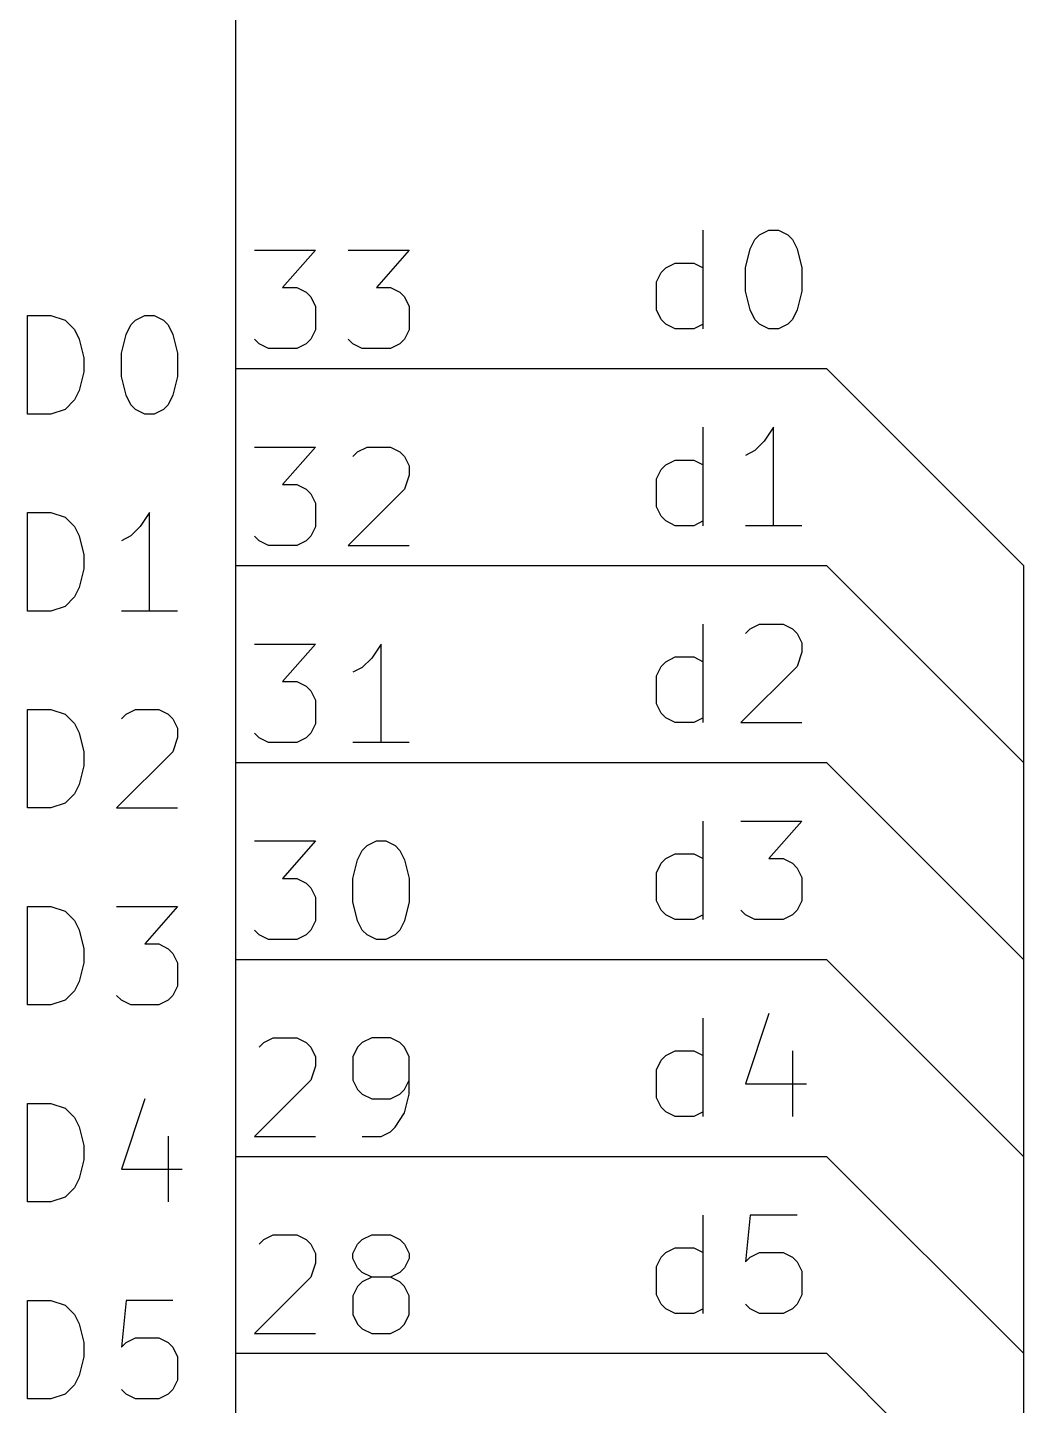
# Model space of a CAD drawing. Header units: millimetres. Extents: x 10 to 287, y -200 to -10.
# Drawn here: x 37.95 to 50.8, y -179.74 to -161.97 of the extents above; entities that cross this region are included whole.
import ezdxf

# ---------------------------------------------------------------- set-up
doc = ezdxf.new("R2010")
doc.units = ezdxf.units.MM
for name, color, linetype in [('BLUE', 174, 'CONTINUOUS'), ('GREENSIXTYFIVE', 129, 'CONTINUOUS'), ('LIGHTGREEN', 92, 'CONTINUOUS'), ('LIGHTRED', 12, 'CONTINUOUS'), ('RED', 14, 'CONTINUOUS'), ('REDSIX', 19, 'CONTINUOUS'), ('WHITE', 250, 'CONTINUOUS')]:
    doc.layers.add(name, color=color, linetype=linetype)

msp = doc.modelspace()

# ---------------------------------------------------------------- linework, layer by layer
at = {"layer": 'BLUE', "linetype": 'CONTINUOUS'}
msp.add_line((50.8, -168.91), (50.8, -189.23), dxfattribs=at)
at = {"layer": 'GREENSIXTYFIVE', "linetype": 'CONTINUOUS'}
for p, q in [((37.9548, -166.9575), (37.9548, -165.6875)), ((37.9548, -165.6875), (38.2572, -165.6875)), ((37.9548, -166.9575), (37.9548, -165.6875)), ((37.9548, -165.6875), (38.2572, -165.6875)), ((38.2572, -165.6875), (38.4386, -165.748)), ((38.2572, -165.6875), (38.4386, -165.748)), ((38.4386, -165.748), (38.5596, -165.869)), ((38.4386, -165.748), (38.5596, -165.869)), ((39.2853, -165.8085), (39.3458, -165.748)), ((39.2853, -165.8085), (39.3458, -165.748)), ((39.3458, -165.748), (39.4667, -165.6875)), ((39.3458, -165.748), (39.4667, -165.6875)), ((39.4667, -165.6875), (39.5877, -165.6875)), ((39.4667, -165.6875), (39.5877, -165.6875)), ((39.5877, -165.6875), (39.7086, -165.748)), ((39.5877, -165.6875), (39.7086, -165.748)), ((39.7086, -165.748), (39.7691, -165.8085)), ((39.7086, -165.748), (39.7691, -165.8085)), ((38.5596, -165.869), (38.6201, -165.9899)), ((38.5596, -165.869), (38.6201, -165.9899)), ((39.1644, -166.1713), (39.2248, -165.9294)), ((39.1644, -166.1713), (39.2248, -165.9294)), ((39.2248, -165.9294), (39.2853, -165.8085)), ((39.2248, -165.9294), (39.2853, -165.8085)), ((39.7691, -165.8085), (39.8296, -165.9294)), ((39.7691, -165.8085), (39.8296, -165.9294)), ((39.8296, -165.9294), (39.8901, -166.1713)), ((39.8296, -165.9294), (39.8901, -166.1713)), ((38.6201, -165.9899), (38.6805, -166.2318)), ((38.6201, -165.9899), (38.6805, -166.2318)), ((38.6805, -166.2318), (38.6805, -166.4132)), ((38.6805, -166.2318), (38.6805, -166.4132)), ((39.1644, -166.4737), (39.1644, -166.1713)), ((39.1644, -166.4737), (39.1644, -166.1713)), ((39.8901, -166.1713), (39.8901, -166.4737)), ((39.8901, -166.1713), (39.8901, -166.4737)), ((38.6805, -166.4132), (38.6201, -166.6551)), ((38.6805, -166.4132), (38.6201, -166.6551)), ((39.2248, -166.7156), (39.1644, -166.4737)), ((39.2248, -166.7156), (39.1644, -166.4737)), ((39.8901, -166.4737), (39.8296, -166.7156)), ((39.8901, -166.4737), (39.8296, -166.7156)), ((38.6201, -166.6551), (38.5596, -166.7761)), ((38.6201, -166.6551), (38.5596, -166.7761)), ((38.5596, -166.7761), (38.4386, -166.8971)), ((38.5596, -166.7761), (38.4386, -166.8971)), ((39.2853, -166.8366), (39.2248, -166.7156)), ((39.2853, -166.8366), (39.2248, -166.7156)), ((39.3458, -166.8971), (39.2853, -166.8366)), ((39.3458, -166.8971), (39.2853, -166.8366)), ((39.7691, -166.8366), (39.7086, -166.8971)), ((39.7691, -166.8366), (39.7086, -166.8971)), ((39.8296, -166.7156), (39.7691, -166.8366)), ((39.8296, -166.7156), (39.7691, -166.8366)), ((38.2572, -166.9575), (37.9548, -166.9575)), ((38.2572, -166.9575), (37.9548, -166.9575)), ((38.4386, -166.8971), (38.2572, -166.9575)), ((38.4386, -166.8971), (38.2572, -166.9575)), ((39.4667, -166.9575), (39.3458, -166.8971)), ((39.4667, -166.9575), (39.3458, -166.8971)), ((39.5877, -166.9575), (39.4667, -166.9575)), ((39.5877, -166.9575), (39.4667, -166.9575)), ((39.7086, -166.8971), (39.5877, -166.9575)), ((39.7086, -166.8971), (39.5877, -166.9575)), ((37.9548, -169.4975), (37.9548, -168.2275)), ((37.9548, -168.2275), (38.2572, -168.2275)), ((37.9548, -169.4975), (37.9548, -168.2275)), ((37.9548, -168.2275), (38.2572, -168.2275)), ((38.2572, -168.2275), (38.4386, -168.288)), ((38.2572, -168.2275), (38.4386, -168.288)), ((39.5272, -168.2275), (39.4063, -168.409)), ((39.5272, -168.2275), (39.4063, -168.409)), ((39.5272, -169.4975), (39.5272, -168.2275)), ((39.5272, -169.4975), (39.5272, -168.2275)), ((38.4386, -168.288), (38.5596, -168.409)), ((38.4386, -168.288), (38.5596, -168.409)), ((38.5596, -168.409), (38.6201, -168.5299)), ((38.5596, -168.409), (38.6201, -168.5299)), ((39.4063, -168.409), (39.2853, -168.5299)), ((39.4063, -168.409), (39.2853, -168.5299)), ((38.6201, -168.5299), (38.6805, -168.7718)), ((38.6201, -168.5299), (38.6805, -168.7718)), ((39.2853, -168.5299), (39.1644, -168.5904)), ((39.2853, -168.5299), (39.1644, -168.5904)), ((38.6805, -168.7718), (38.6805, -168.9532)), ((38.6805, -168.7718), (38.6805, -168.9532)), ((38.6805, -168.9532), (38.6201, -169.1951)), ((38.6805, -168.9532), (38.6201, -169.1951)), ((38.5596, -169.3161), (38.4386, -169.4371)), ((38.5596, -169.3161), (38.4386, -169.4371)), ((38.6201, -169.1951), (38.5596, -169.3161)), ((38.6201, -169.1951), (38.5596, -169.3161)), ((38.2572, -169.4975), (37.9548, -169.4975)), ((38.2572, -169.4975), (37.9548, -169.4975)), ((38.4386, -169.4371), (38.2572, -169.4975)), ((38.4386, -169.4371), (38.2572, -169.4975)), ((39.8901, -169.4975), (39.1644, -169.4975)), ((39.8901, -169.4975), (39.1644, -169.4975)), ((37.9548, -172.0375), (37.9548, -170.7675)), ((37.9548, -170.7675), (38.2572, -170.7675)), ((37.9548, -172.0375), (37.9548, -170.7675)), ((37.9548, -170.7675), (38.2572, -170.7675)), ((38.2572, -170.7675), (38.4386, -170.828)), ((38.2572, -170.7675), (38.4386, -170.828)), ((38.4386, -170.828), (38.5596, -170.949)), ((38.4386, -170.828), (38.5596, -170.949)), ((39.1644, -170.8885), (39.2248, -170.828)), ((39.1644, -170.8885), (39.2248, -170.828)), ((39.2248, -170.828), (39.3458, -170.7675)), ((39.2248, -170.828), (39.3458, -170.7675)), ((39.3458, -170.7675), (39.6482, -170.7675)), ((39.3458, -170.7675), (39.6482, -170.7675)), ((39.6482, -170.7675), (39.7691, -170.828)), ((39.6482, -170.7675), (39.7691, -170.828)), ((39.7691, -170.828), (39.8296, -170.8885)), ((39.7691, -170.828), (39.8296, -170.8885)), ((39.8296, -170.8885), (39.8901, -171.0094)), ((39.8296, -170.8885), (39.8901, -171.0094)), ((38.5596, -170.949), (38.6201, -171.0699)), ((38.5596, -170.949), (38.6201, -171.0699)), ((38.6201, -171.0699), (38.6805, -171.3118)), ((38.6201, -171.0699), (38.6805, -171.3118)), ((39.8901, -171.0094), (39.8901, -171.1304)), ((39.8901, -171.0094), (39.8901, -171.1304)), ((39.8901, -171.1304), (39.8296, -171.3118)), ((39.8901, -171.1304), (39.8296, -171.3118)), ((38.6805, -171.3118), (38.6805, -171.4932)), ((38.6805, -171.3118), (38.6805, -171.4932)), ((39.8296, -171.3118), (39.1039, -172.0375)), ((39.8296, -171.3118), (39.1039, -172.0375)), ((38.6805, -171.4932), (38.6201, -171.7351)), ((38.6805, -171.4932), (38.6201, -171.7351)), ((38.6201, -171.7351), (38.5596, -171.8561)), ((38.6201, -171.7351), (38.5596, -171.8561)), ((38.4386, -171.9771), (38.2572, -172.0375)), ((38.4386, -171.9771), (38.2572, -172.0375)), ((38.5596, -171.8561), (38.4386, -171.9771)), ((38.5596, -171.8561), (38.4386, -171.9771)), ((38.2572, -172.0375), (37.9548, -172.0375)), ((38.2572, -172.0375), (37.9548, -172.0375)), ((39.1039, -172.0375), (39.8901, -172.0375)), ((39.1039, -172.0375), (39.8901, -172.0375)), ((37.9548, -174.5775), (37.9548, -173.3075)), ((37.9548, -173.3075), (38.2572, -173.3075)), ((37.9548, -174.5775), (37.9548, -173.3075)), ((37.9548, -173.3075), (38.2572, -173.3075)), ((38.2572, -173.3075), (38.4386, -173.368)), ((38.2572, -173.3075), (38.4386, -173.368)), ((38.4386, -173.368), (38.5596, -173.489)), ((38.4386, -173.368), (38.5596, -173.489)), ((39.1039, -173.3075), (39.8901, -173.3075)), ((39.1039, -173.3075), (39.8901, -173.3075)), ((39.8901, -173.3075), (39.4667, -173.7913)), ((39.8901, -173.3075), (39.4667, -173.7913)), ((38.5596, -173.489), (38.6201, -173.6099)), ((38.5596, -173.489), (38.6201, -173.6099)), ((38.6201, -173.6099), (38.6805, -173.8518)), ((38.6201, -173.6099), (38.6805, -173.8518)), ((38.6805, -173.8518), (38.6805, -174.0332)), ((38.6805, -173.8518), (38.6805, -174.0332)), ((39.4667, -173.7913), (39.6482, -173.7913)), ((39.4667, -173.7913), (39.6482, -173.7913)), ((39.6482, -173.7913), (39.7691, -173.8518)), ((39.6482, -173.7913), (39.7691, -173.8518)), ((39.7691, -173.8518), (39.8296, -173.9123)), ((39.7691, -173.8518), (39.8296, -173.9123)), ((39.8296, -173.9123), (39.8901, -174.0332)), ((39.8296, -173.9123), (39.8901, -174.0332)), ((38.6805, -174.0332), (38.6201, -174.2751)), ((38.6805, -174.0332), (38.6201, -174.2751)), ((39.8901, -174.0332), (39.8901, -174.3356)), ((39.8901, -174.0332), (39.8901, -174.3356)), ((38.6201, -174.2751), (38.5596, -174.3961)), ((38.6201, -174.2751), (38.5596, -174.3961)), ((38.5596, -174.3961), (38.4386, -174.5171)), ((38.5596, -174.3961), (38.4386, -174.5171)), ((39.1644, -174.5171), (39.1039, -174.4566)), ((39.1644, -174.5171), (39.1039, -174.4566)), ((39.8296, -174.4566), (39.7691, -174.5171)), ((39.8296, -174.4566), (39.7691, -174.5171)), ((39.8901, -174.3356), (39.8296, -174.4566)), ((39.8901, -174.3356), (39.8296, -174.4566)), ((38.2572, -174.5775), (37.9548, -174.5775)), ((38.2572, -174.5775), (37.9548, -174.5775)), ((38.4386, -174.5171), (38.2572, -174.5775)), ((38.4386, -174.5171), (38.2572, -174.5775)), ((39.2853, -174.5775), (39.1644, -174.5171)), ((39.2853, -174.5775), (39.1644, -174.5171)), ((39.6482, -174.5775), (39.2853, -174.5775)), ((39.6482, -174.5775), (39.2853, -174.5775)), ((39.7691, -174.5171), (39.6482, -174.5775)), ((39.7691, -174.5171), (39.6482, -174.5775)), ((37.9548, -177.1175), (37.9548, -175.8475)), ((37.9548, -175.8475), (38.2572, -175.8475)), ((37.9548, -177.1175), (37.9548, -175.8475)), ((37.9548, -175.8475), (38.2572, -175.8475)), ((38.2572, -175.8475), (38.4386, -175.908)), ((38.2572, -175.8475), (38.4386, -175.908)), ((38.4386, -175.908), (38.5596, -176.029)), ((38.4386, -175.908), (38.5596, -176.029)), ((39.4667, -175.7871), (39.1644, -176.6942)), ((39.4667, -175.7871), (39.1644, -176.6942)), ((38.5596, -176.029), (38.6201, -176.1499)), ((38.5596, -176.029), (38.6201, -176.1499)), ((38.6201, -176.1499), (38.6805, -176.3918)), ((38.6201, -176.1499), (38.6805, -176.3918)), ((38.6805, -176.3918), (38.6805, -176.5732)), ((38.6805, -176.3918), (38.6805, -176.5732)), ((39.7691, -176.2709), (39.7691, -177.1175)), ((39.7691, -176.2709), (39.7691, -177.1175)), ((38.6805, -176.5732), (38.6201, -176.8151)), ((38.6805, -176.5732), (38.6201, -176.8151)), ((39.1644, -176.6942), (39.9505, -176.6942)), ((39.1644, -176.6942), (39.9505, -176.6942)), ((38.5596, -176.9361), (38.4386, -177.0571)), ((38.5596, -176.9361), (38.4386, -177.0571)), ((38.6201, -176.8151), (38.5596, -176.9361)), ((38.6201, -176.8151), (38.5596, -176.9361)), ((38.2572, -177.1175), (37.9548, -177.1175)), ((38.2572, -177.1175), (37.9548, -177.1175)), ((38.4386, -177.0571), (38.2572, -177.1175)), ((38.4386, -177.0571), (38.2572, -177.1175)), ((37.9548, -179.6575), (37.9548, -178.3875)), ((37.9548, -178.3875), (38.2572, -178.3875)), ((37.9548, -179.6575), (37.9548, -178.3875)), ((37.9548, -178.3875), (38.2572, -178.3875)), ((38.2572, -178.3875), (38.4386, -178.448)), ((38.2572, -178.3875), (38.4386, -178.448)), ((39.2248, -178.3875), (39.1644, -178.9923)), ((39.2248, -178.3875), (39.1644, -178.9923)), ((39.8296, -178.3875), (39.2248, -178.3875)), ((39.8296, -178.3875), (39.2248, -178.3875)), ((38.4386, -178.448), (38.5596, -178.569)), ((38.4386, -178.448), (38.5596, -178.569)), ((38.5596, -178.569), (38.6201, -178.6899)), ((38.5596, -178.569), (38.6201, -178.6899)), ((38.6201, -178.6899), (38.6805, -178.9318)), ((38.6201, -178.6899), (38.6805, -178.9318)), ((38.6805, -178.9318), (38.6805, -179.1132)), ((38.6805, -178.9318), (38.6805, -179.1132)), ((39.1644, -178.9923), (39.2248, -178.9318)), ((39.1644, -178.9923), (39.2248, -178.9318)), ((39.2248, -178.9318), (39.3458, -178.8713)), ((39.2248, -178.9318), (39.3458, -178.8713)), ((39.3458, -178.8713), (39.6482, -178.8713)), ((39.3458, -178.8713), (39.6482, -178.8713)), ((39.6482, -178.8713), (39.7691, -178.9318)), ((39.6482, -178.8713), (39.7691, -178.9318)), ((39.7691, -178.9318), (39.8296, -178.9923)), ((39.7691, -178.9318), (39.8296, -178.9923)), ((39.8296, -178.9923), (39.8901, -179.1132)), ((39.8296, -178.9923), (39.8901, -179.1132)), ((38.6805, -179.1132), (38.6201, -179.3551)), ((38.6805, -179.1132), (38.6201, -179.3551)), ((39.8901, -179.1132), (39.8901, -179.4156)), ((39.8901, -179.1132), (39.8901, -179.4156)), ((38.6201, -179.3551), (38.5596, -179.4761)), ((38.6201, -179.3551), (38.5596, -179.4761)), ((39.8901, -179.4156), (39.8296, -179.5366)), ((39.8901, -179.4156), (39.8296, -179.5366)), ((38.4386, -179.5971), (38.2572, -179.6575)), ((38.4386, -179.5971), (38.2572, -179.6575)), ((38.5596, -179.4761), (38.4386, -179.5971)), ((38.5596, -179.4761), (38.4386, -179.5971)), ((39.2248, -179.5971), (39.1644, -179.5366)), ((39.2248, -179.5971), (39.1644, -179.5366)), ((39.3458, -179.6575), (39.2248, -179.5971)), ((39.3458, -179.6575), (39.2248, -179.5971)), ((39.7691, -179.5971), (39.6482, -179.6575)), ((39.7691, -179.5971), (39.6482, -179.6575)), ((39.8296, -179.5366), (39.7691, -179.5971)), ((39.8296, -179.5366), (39.7691, -179.5971)), ((38.2572, -179.6575), (37.9548, -179.6575)), ((38.2572, -179.6575), (37.9548, -179.6575)), ((39.6482, -179.6575), (39.3458, -179.6575)), ((39.6482, -179.6575), (39.3458, -179.6575))]:
    msp.add_line(p, q, dxfattribs=at)
at = {"layer": 'LIGHTGREEN', "linetype": 'CONTINUOUS'}
for p, q in [((43.18, -166.37), (48.26, -166.37)), ((48.26, -166.37), (50.8, -168.91)), ((43.18, -168.91), (48.26, -168.91)), ((48.26, -168.91), (50.8, -171.45)), ((43.18, -171.45), (48.26, -171.45)), ((48.26, -171.45), (50.8, -173.99)), ((43.18, -173.99), (48.26, -173.99)), ((48.26, -173.99), (50.8, -176.53)), ((43.18, -176.53), (48.26, -176.53)), ((48.26, -176.53), (50.8, -179.07)), ((43.18, -179.07), (48.26, -179.07)), ((48.26, -179.07), (50.8, -181.61))]:
    msp.add_line(p, q, dxfattribs=at)
at = {"layer": 'LIGHTRED', "linetype": 'CONTINUOUS'}
for p, q in [((40.8819, -164.8429), (41.6681, -164.8429)), ((40.8819, -164.8429), (41.6681, -164.8429)), ((41.6681, -164.8429), (41.2447, -165.3267)), ((41.6681, -164.8429), (41.2447, -165.3267)), ((42.0914, -164.8429), (42.8776, -164.8429)), ((42.0914, -164.8429), (42.8776, -164.8429)), ((42.8776, -164.8429), (42.4542, -165.3267)), ((42.8776, -164.8429), (42.4542, -165.3267)), ((41.2447, -165.3267), (41.4262, -165.3267)), ((41.2447, -165.3267), (41.4262, -165.3267)), ((41.4262, -165.3267), (41.5471, -165.3872)), ((41.4262, -165.3267), (41.5471, -165.3872)), ((41.5471, -165.3872), (41.6076, -165.4477)), ((41.5471, -165.3872), (41.6076, -165.4477)), ((42.4542, -165.3267), (42.6357, -165.3267)), ((42.4542, -165.3267), (42.6357, -165.3267)), ((42.6357, -165.3267), (42.7566, -165.3872)), ((42.6357, -165.3267), (42.7566, -165.3872)), ((42.7566, -165.3872), (42.8171, -165.4477)), ((42.7566, -165.3872), (42.8171, -165.4477)), ((41.6076, -165.4477), (41.6681, -165.5686)), ((41.6076, -165.4477), (41.6681, -165.5686)), ((41.6681, -165.5686), (41.6681, -165.871)), ((41.6681, -165.5686), (41.6681, -165.871)), ((42.8171, -165.4477), (42.8776, -165.5686)), ((42.8171, -165.4477), (42.8776, -165.5686)), ((42.8776, -165.5686), (42.8776, -165.871)), ((42.8776, -165.5686), (42.8776, -165.871)), ((41.6681, -165.871), (41.6076, -165.992)), ((41.6681, -165.871), (41.6076, -165.992)), ((42.8776, -165.871), (42.8171, -165.992)), ((42.8776, -165.871), (42.8171, -165.992)), ((40.9424, -166.0525), (40.8819, -165.992)), ((40.9424, -166.0525), (40.8819, -165.992)), ((41.0633, -166.1129), (40.9424, -166.0525)), ((41.0633, -166.1129), (40.9424, -166.0525)), ((41.4262, -166.1129), (41.0633, -166.1129)), ((41.4262, -166.1129), (41.0633, -166.1129)), ((41.5471, -166.0525), (41.4262, -166.1129)), ((41.5471, -166.0525), (41.4262, -166.1129)), ((41.6076, -165.992), (41.5471, -166.0525)), ((41.6076, -165.992), (41.5471, -166.0525)), ((42.1519, -166.0525), (42.0914, -165.992)), ((42.1519, -166.0525), (42.0914, -165.992)), ((42.2728, -166.1129), (42.1519, -166.0525)), ((42.2728, -166.1129), (42.1519, -166.0525)), ((42.6357, -166.1129), (42.2728, -166.1129)), ((42.6357, -166.1129), (42.2728, -166.1129)), ((42.7566, -166.0525), (42.6357, -166.1129)), ((42.7566, -166.0525), (42.6357, -166.1129)), ((42.8171, -165.992), (42.7566, -166.0525)), ((42.8171, -165.992), (42.7566, -166.0525)), ((40.8819, -167.3829), (41.6681, -167.3829)), ((40.8819, -167.3829), (41.6681, -167.3829)), ((41.6681, -167.3829), (41.2447, -167.8667)), ((41.6681, -167.3829), (41.2447, -167.8667)), ((42.2123, -167.4434), (42.3333, -167.3829)), ((42.2123, -167.4434), (42.3333, -167.3829)), ((42.3333, -167.3829), (42.6357, -167.3829)), ((42.3333, -167.3829), (42.6357, -167.3829)), ((42.6357, -167.3829), (42.7566, -167.4434)), ((42.6357, -167.3829), (42.7566, -167.4434)), ((42.1519, -167.5039), (42.2123, -167.4434)), ((42.1519, -167.5039), (42.2123, -167.4434)), ((42.7566, -167.4434), (42.8171, -167.5039)), ((42.7566, -167.4434), (42.8171, -167.5039)), ((42.8171, -167.5039), (42.8776, -167.6248)), ((42.8171, -167.5039), (42.8776, -167.6248)), ((42.8776, -167.6248), (42.8776, -167.7458)), ((42.8776, -167.6248), (42.8776, -167.7458)), ((41.2447, -167.8667), (41.4262, -167.8667)), ((41.2447, -167.8667), (41.4262, -167.8667)), ((41.4262, -167.8667), (41.5471, -167.9272)), ((41.4262, -167.8667), (41.5471, -167.9272)), ((42.8776, -167.7458), (42.8171, -167.9272)), ((42.8776, -167.7458), (42.8171, -167.9272)), ((41.5471, -167.9272), (41.6076, -167.9877)), ((41.5471, -167.9272), (41.6076, -167.9877)), ((41.6076, -167.9877), (41.6681, -168.1086)), ((41.6076, -167.9877), (41.6681, -168.1086)), ((42.8171, -167.9272), (42.0914, -168.6529)), ((42.8171, -167.9272), (42.0914, -168.6529)), ((41.6681, -168.1086), (41.6681, -168.411)), ((41.6681, -168.1086), (41.6681, -168.411)), ((41.6681, -168.411), (41.6076, -168.532)), ((41.6681, -168.411), (41.6076, -168.532)), ((40.9424, -168.5925), (40.8819, -168.532)), ((40.9424, -168.5925), (40.8819, -168.532)), ((41.0633, -168.6529), (40.9424, -168.5925)), ((41.0633, -168.6529), (40.9424, -168.5925)), ((41.5471, -168.5925), (41.4262, -168.6529)), ((41.5471, -168.5925), (41.4262, -168.6529)), ((41.6076, -168.532), (41.5471, -168.5925)), ((41.6076, -168.532), (41.5471, -168.5925)), ((41.4262, -168.6529), (41.0633, -168.6529)), ((41.4262, -168.6529), (41.0633, -168.6529)), ((42.0914, -168.6529), (42.8776, -168.6529)), ((42.0914, -168.6529), (42.8776, -168.6529)), ((40.8819, -169.9229), (41.6681, -169.9229)), ((40.8819, -169.9229), (41.6681, -169.9229)), ((41.6681, -169.9229), (41.2447, -170.4067)), ((41.6681, -169.9229), (41.2447, -170.4067)), ((42.5147, -169.9229), (42.3938, -170.1044)), ((42.5147, -169.9229), (42.3938, -170.1044)), ((42.5147, -171.1929), (42.5147, -169.9229)), ((42.5147, -171.1929), (42.5147, -169.9229)), ((42.2728, -170.2253), (42.1519, -170.2858)), ((42.2728, -170.2253), (42.1519, -170.2858)), ((42.3938, -170.1044), (42.2728, -170.2253)), ((42.3938, -170.1044), (42.2728, -170.2253)), ((41.2447, -170.4067), (41.4262, -170.4067)), ((41.2447, -170.4067), (41.4262, -170.4067)), ((41.4262, -170.4067), (41.5471, -170.4672)), ((41.4262, -170.4067), (41.5471, -170.4672)), ((41.5471, -170.4672), (41.6076, -170.5277)), ((41.5471, -170.4672), (41.6076, -170.5277)), ((41.6076, -170.5277), (41.6681, -170.6486)), ((41.6076, -170.5277), (41.6681, -170.6486)), ((41.6681, -170.6486), (41.6681, -170.951)), ((41.6681, -170.6486), (41.6681, -170.951)), ((40.9424, -171.1325), (40.8819, -171.072)), ((40.9424, -171.1325), (40.8819, -171.072)), ((41.6076, -171.072), (41.5471, -171.1325)), ((41.6076, -171.072), (41.5471, -171.1325)), ((41.6681, -170.951), (41.6076, -171.072)), ((41.6681, -170.951), (41.6076, -171.072)), ((41.0633, -171.1929), (40.9424, -171.1325)), ((41.0633, -171.1929), (40.9424, -171.1325)), ((41.4262, -171.1929), (41.0633, -171.1929)), ((41.4262, -171.1929), (41.0633, -171.1929)), ((41.5471, -171.1325), (41.4262, -171.1929)), ((41.5471, -171.1325), (41.4262, -171.1929)), ((42.8776, -171.1929), (42.1519, -171.1929)), ((42.8776, -171.1929), (42.1519, -171.1929)), ((40.8819, -172.4629), (41.6681, -172.4629)), ((40.8819, -172.4629), (41.6681, -172.4629)), ((41.6681, -172.4629), (41.2447, -172.9467)), ((41.6681, -172.4629), (41.2447, -172.9467)), ((42.2728, -172.5839), (42.3333, -172.5234)), ((42.2728, -172.5839), (42.3333, -172.5234)), ((42.3333, -172.5234), (42.4542, -172.4629)), ((42.3333, -172.5234), (42.4542, -172.4629)), ((42.4542, -172.4629), (42.5752, -172.4629)), ((42.4542, -172.4629), (42.5752, -172.4629)), ((42.5752, -172.4629), (42.6961, -172.5234)), ((42.5752, -172.4629), (42.6961, -172.5234)), ((42.6961, -172.5234), (42.7566, -172.5839)), ((42.6961, -172.5234), (42.7566, -172.5839)), ((42.1519, -172.9467), (42.2123, -172.7048)), ((42.1519, -172.9467), (42.2123, -172.7048)), ((42.2123, -172.7048), (42.2728, -172.5839)), ((42.2123, -172.7048), (42.2728, -172.5839)), ((42.7566, -172.5839), (42.8171, -172.7048)), ((42.7566, -172.5839), (42.8171, -172.7048)), ((42.8171, -172.7048), (42.8776, -172.9467)), ((42.8171, -172.7048), (42.8776, -172.9467)), ((41.2447, -172.9467), (41.4262, -172.9467)), ((41.2447, -172.9467), (41.4262, -172.9467)), ((41.4262, -172.9467), (41.5471, -173.0072)), ((41.4262, -172.9467), (41.5471, -173.0072)), ((41.5471, -173.0072), (41.6076, -173.0677)), ((41.5471, -173.0072), (41.6076, -173.0677)), ((41.6076, -173.0677), (41.6681, -173.1886)), ((41.6076, -173.0677), (41.6681, -173.1886)), ((42.1519, -173.2491), (42.1519, -172.9467)), ((42.1519, -173.2491), (42.1519, -172.9467)), ((42.8776, -172.9467), (42.8776, -173.2491)), ((42.8776, -172.9467), (42.8776, -173.2491)), ((41.6681, -173.1886), (41.6681, -173.491)), ((41.6681, -173.1886), (41.6681, -173.491)), ((42.2123, -173.491), (42.1519, -173.2491)), ((42.2123, -173.491), (42.1519, -173.2491)), ((42.8776, -173.2491), (42.8171, -173.491)), ((42.8776, -173.2491), (42.8171, -173.491)), ((41.6681, -173.491), (41.6076, -173.612)), ((41.6681, -173.491), (41.6076, -173.612)), ((42.2728, -173.612), (42.2123, -173.491)), ((42.2728, -173.612), (42.2123, -173.491)), ((42.8171, -173.491), (42.7566, -173.612)), ((42.8171, -173.491), (42.7566, -173.612)), ((40.9424, -173.6725), (40.8819, -173.612)), ((40.9424, -173.6725), (40.8819, -173.612)), ((41.0633, -173.7329), (40.9424, -173.6725)), ((41.0633, -173.7329), (40.9424, -173.6725)), ((41.4262, -173.7329), (41.0633, -173.7329)), ((41.4262, -173.7329), (41.0633, -173.7329)), ((41.5471, -173.6725), (41.4262, -173.7329)), ((41.5471, -173.6725), (41.4262, -173.7329)), ((41.6076, -173.612), (41.5471, -173.6725)), ((41.6076, -173.612), (41.5471, -173.6725)), ((42.3333, -173.6725), (42.2728, -173.612)), ((42.3333, -173.6725), (42.2728, -173.612)), ((42.4542, -173.7329), (42.3333, -173.6725)), ((42.4542, -173.7329), (42.3333, -173.6725)), ((42.5752, -173.7329), (42.4542, -173.7329)), ((42.5752, -173.7329), (42.4542, -173.7329)), ((42.6961, -173.6725), (42.5752, -173.7329)), ((42.6961, -173.6725), (42.5752, -173.7329)), ((42.7566, -173.612), (42.6961, -173.6725)), ((42.7566, -173.612), (42.6961, -173.6725)), ((41.0028, -175.0634), (41.1238, -175.0029)), ((41.0028, -175.0634), (41.1238, -175.0029)), ((41.1238, -175.0029), (41.4262, -175.0029)), ((41.1238, -175.0029), (41.4262, -175.0029)), ((41.4262, -175.0029), (41.5471, -175.0634)), ((41.4262, -175.0029), (41.5471, -175.0634)), ((42.3938, -175.0029), (42.2728, -175.0634)), ((42.3938, -175.0029), (42.2728, -175.0634)), ((42.6357, -175.0029), (42.3938, -175.0029)), ((42.6357, -175.0029), (42.3938, -175.0029)), ((42.7566, -175.0634), (42.6357, -175.0029)), ((42.7566, -175.0634), (42.6357, -175.0029)), ((40.9424, -175.1239), (41.0028, -175.0634)), ((40.9424, -175.1239), (41.0028, -175.0634)), ((41.5471, -175.0634), (41.6076, -175.1239)), ((41.5471, -175.0634), (41.6076, -175.1239)), ((41.6076, -175.1239), (41.6681, -175.2448)), ((41.6076, -175.1239), (41.6681, -175.2448)), ((42.2123, -175.1239), (42.1519, -175.2448)), ((42.2123, -175.1239), (42.1519, -175.2448)), ((42.2728, -175.0634), (42.2123, -175.1239)), ((42.2728, -175.0634), (42.2123, -175.1239)), ((42.8171, -175.1239), (42.7566, -175.0634)), ((42.8171, -175.1239), (42.7566, -175.0634)), ((42.8776, -175.2448), (42.8171, -175.1239)), ((42.8776, -175.2448), (42.8171, -175.1239)), ((41.6681, -175.3658), (41.6076, -175.5472)), ((41.6681, -175.3658), (41.6076, -175.5472)), ((41.6681, -175.2448), (41.6681, -175.3658)), ((41.6681, -175.2448), (41.6681, -175.3658)), ((42.1519, -175.2448), (42.1519, -175.5472)), ((42.1519, -175.2448), (42.1519, -175.5472)), ((42.8776, -175.7286), (42.8776, -175.2448)), ((42.8776, -175.7286), (42.8776, -175.2448)), ((41.6076, -175.5472), (40.8819, -176.2729)), ((41.6076, -175.5472), (40.8819, -176.2729)), ((42.1519, -175.5472), (42.2123, -175.6682)), ((42.1519, -175.5472), (42.2123, -175.6682)), ((42.8171, -175.6682), (42.8776, -175.5472)), ((42.8171, -175.6682), (42.8776, -175.5472)), ((42.2123, -175.6682), (42.2728, -175.7286)), ((42.2123, -175.6682), (42.2728, -175.7286)), ((42.2728, -175.7286), (42.3938, -175.7891)), ((42.2728, -175.7286), (42.3938, -175.7891)), ((42.6357, -175.7891), (42.7566, -175.7286)), ((42.6357, -175.7891), (42.7566, -175.7286)), ((42.7566, -175.7286), (42.8171, -175.6682)), ((42.7566, -175.7286), (42.8171, -175.6682)), ((42.8171, -175.9705), (42.8776, -175.7286)), ((42.8171, -175.9705), (42.8776, -175.7286)), ((42.3938, -175.7891), (42.6357, -175.7891)), ((42.3938, -175.7891), (42.6357, -175.7891)), ((42.6961, -176.152), (42.8171, -175.9705)), ((42.6961, -176.152), (42.8171, -175.9705)), ((42.5147, -176.2729), (42.6357, -176.2125)), ((42.5147, -176.2729), (42.6357, -176.2125)), ((42.6357, -176.2125), (42.6961, -176.152)), ((42.6357, -176.2125), (42.6961, -176.152)), ((40.8819, -176.2729), (41.6681, -176.2729)), ((40.8819, -176.2729), (41.6681, -176.2729)), ((42.2728, -176.2729), (42.5147, -176.2729)), ((42.2728, -176.2729), (42.5147, -176.2729)), ((40.9424, -177.6639), (41.0028, -177.6034)), ((40.9424, -177.6639), (41.0028, -177.6034)), ((41.0028, -177.6034), (41.1238, -177.5429)), ((41.0028, -177.6034), (41.1238, -177.5429)), ((41.1238, -177.5429), (41.4262, -177.5429)), ((41.1238, -177.5429), (41.4262, -177.5429)), ((41.4262, -177.5429), (41.5471, -177.6034)), ((41.4262, -177.5429), (41.5471, -177.6034)), ((41.5471, -177.6034), (41.6076, -177.6639)), ((41.5471, -177.6034), (41.6076, -177.6639)), ((41.6076, -177.6639), (41.6681, -177.7848)), ((41.6076, -177.6639), (41.6681, -177.7848)), ((42.1519, -177.7848), (42.2123, -177.6639)), ((42.1519, -177.7848), (42.2123, -177.6639)), ((42.2123, -177.6639), (42.2728, -177.6034)), ((42.2123, -177.6639), (42.2728, -177.6034)), ((42.2728, -177.6034), (42.3938, -177.5429)), ((42.2728, -177.6034), (42.3938, -177.5429)), ((42.3938, -177.5429), (42.6357, -177.5429)), ((42.3938, -177.5429), (42.6357, -177.5429)), ((42.6357, -177.5429), (42.7566, -177.6034)), ((42.6357, -177.5429), (42.7566, -177.6034)), ((42.7566, -177.6034), (42.8171, -177.6639)), ((42.7566, -177.6034), (42.8171, -177.6639)), ((42.8171, -177.6639), (42.8776, -177.7848)), ((42.8171, -177.6639), (42.8776, -177.7848)), ((41.6681, -177.7848), (41.6681, -177.9058)), ((41.6681, -177.7848), (41.6681, -177.9058)), ((42.1519, -177.8453), (42.1519, -177.7848)), ((42.1519, -177.8453), (42.1519, -177.7848)), ((42.2123, -177.9663), (42.1519, -177.8453)), ((42.2123, -177.9663), (42.1519, -177.8453)), ((42.8776, -177.8453), (42.8171, -177.9663)), ((42.8776, -177.8453), (42.8171, -177.9663)), ((42.8776, -177.7848), (42.8776, -177.8453)), ((42.8776, -177.7848), (42.8776, -177.8453)), ((41.6681, -177.9058), (41.6076, -178.0872)), ((41.6681, -177.9058), (41.6076, -178.0872)), ((42.2728, -178.0267), (42.2123, -177.9663)), ((42.2728, -178.0267), (42.2123, -177.9663)), ((42.3938, -178.0872), (42.2728, -178.0267)), ((42.3938, -178.0872), (42.2728, -178.0267)), ((42.7566, -178.0267), (42.6357, -178.0872)), ((42.7566, -178.0267), (42.6357, -178.0872)), ((42.8171, -177.9663), (42.7566, -178.0267)), ((42.8171, -177.9663), (42.7566, -178.0267)), ((41.6076, -178.0872), (40.8819, -178.8129)), ((41.6076, -178.0872), (40.8819, -178.8129)), ((42.2123, -178.2082), (42.1519, -178.3291)), ((42.2123, -178.2082), (42.1519, -178.3291)), ((42.2728, -178.1477), (42.2123, -178.2082)), ((42.2728, -178.1477), (42.2123, -178.2082)), ((42.3938, -178.0872), (42.2728, -178.1477)), ((42.3938, -178.0872), (42.2728, -178.1477)), ((42.6357, -178.0872), (42.3938, -178.0872)), ((42.6357, -178.0872), (42.3938, -178.0872)), ((42.7566, -178.1477), (42.6357, -178.0872)), ((42.7566, -178.1477), (42.6357, -178.0872)), ((42.8171, -178.2082), (42.7566, -178.1477)), ((42.8171, -178.2082), (42.7566, -178.1477)), ((42.8776, -178.3291), (42.8171, -178.2082)), ((42.8776, -178.3291), (42.8171, -178.2082)), ((42.1519, -178.3291), (42.1519, -178.571)), ((42.1519, -178.3291), (42.1519, -178.571)), ((42.8776, -178.571), (42.8776, -178.3291)), ((42.8776, -178.571), (42.8776, -178.3291)), ((42.1519, -178.571), (42.2123, -178.692)), ((42.1519, -178.571), (42.2123, -178.692)), ((42.8171, -178.692), (42.8776, -178.571)), ((42.8171, -178.692), (42.8776, -178.571)), ((42.2123, -178.692), (42.2728, -178.7525)), ((42.2123, -178.692), (42.2728, -178.7525)), ((42.2728, -178.7525), (42.3938, -178.8129)), ((42.2728, -178.7525), (42.3938, -178.8129)), ((42.6357, -178.8129), (42.7566, -178.7525)), ((42.6357, -178.8129), (42.7566, -178.7525)), ((42.7566, -178.7525), (42.8171, -178.692)), ((42.7566, -178.7525), (42.8171, -178.692)), ((40.8819, -178.8129), (41.6681, -178.8129)), ((40.8819, -178.8129), (41.6681, -178.8129)), ((42.3938, -178.8129), (42.6357, -178.8129)), ((42.3938, -178.8129), (42.6357, -178.8129))]:
    msp.add_line(p, q, dxfattribs=at)
at = {"layer": 'RED', "linetype": 'CONTINUOUS'}
for p, q in [((40.64, -189.23), (40.64, -118.11)), ((40.64, -166.37), (43.18, -166.37)), ((40.64, -166.37), (43.18, -166.37)), ((40.64, -168.91), (43.18, -168.91)), ((40.64, -168.91), (43.18, -168.91)), ((40.64, -171.45), (43.18, -171.45)), ((40.64, -171.45), (43.18, -171.45)), ((40.64, -173.99), (43.18, -173.99)), ((40.64, -173.99), (43.18, -173.99)), ((40.64, -176.53), (43.18, -176.53)), ((40.64, -176.53), (43.18, -176.53)), ((40.64, -179.07), (43.18, -179.07)), ((40.64, -179.07), (43.18, -179.07))]:
    msp.add_line(p, q, dxfattribs=at)
at = {"layer": 'REDSIX', "linetype": 'CONTINUOUS'}
for p, q in [((46.671, -165.8569), (46.671, -164.5869)), ((47.2757, -164.8288), (47.3362, -164.7079)), ((47.3362, -164.7079), (47.3967, -164.6474)), ((47.3967, -164.6474), (47.5176, -164.5869)), ((47.5176, -164.5869), (47.6386, -164.5869)), ((47.6386, -164.5869), (47.7595, -164.6474)), ((47.7595, -164.6474), (47.82, -164.7079)), ((47.82, -164.7079), (47.8805, -164.8288)), ((47.2153, -165.0707), (47.2757, -164.8288)), ((47.8805, -164.8288), (47.941, -165.0707)), ((46.1267, -165.1312), (46.1872, -165.0707)), ((46.1872, -165.0707), (46.3082, -165.0103)), ((46.3082, -165.0103), (46.5501, -165.0103)), ((46.5501, -165.0103), (46.671, -165.0707)), ((47.2153, -165.3731), (47.2153, -165.0707)), ((47.941, -165.0707), (47.941, -165.3731)), ((46.0663, -165.2522), (46.1267, -165.1312)), ((46.0663, -165.615), (46.0663, -165.2522)), ((47.2757, -165.615), (47.2153, -165.3731)), ((47.941, -165.3731), (47.8805, -165.615)), ((46.1267, -165.736), (46.0663, -165.615)), ((46.1872, -165.7965), (46.1267, -165.736)), ((47.3362, -165.736), (47.2757, -165.615)), ((47.3967, -165.7965), (47.3362, -165.736)), ((47.82, -165.736), (47.7595, -165.7965)), ((47.8805, -165.615), (47.82, -165.736)), ((46.3082, -165.8569), (46.1872, -165.7965)), ((46.5501, -165.8569), (46.3082, -165.8569)), ((46.671, -165.7965), (46.5501, -165.8569)), ((47.5176, -165.8569), (47.3967, -165.7965)), ((47.6386, -165.8569), (47.5176, -165.8569)), ((47.7595, -165.7965), (47.6386, -165.8569)), ((46.671, -168.3969), (46.671, -167.1269)), ((47.5781, -167.1269), (47.4572, -167.3084)), ((47.5781, -168.3969), (47.5781, -167.1269)), ((47.4572, -167.3084), (47.3362, -167.4293)), ((46.1872, -167.6107), (46.3082, -167.5503)), ((46.3082, -167.5503), (46.5501, -167.5503)), ((46.5501, -167.5503), (46.671, -167.6107)), ((47.3362, -167.4293), (47.2153, -167.4898)), ((46.0663, -167.7922), (46.1267, -167.6712)), ((46.1267, -167.6712), (46.1872, -167.6107)), ((46.0663, -168.155), (46.0663, -167.7922)), ((46.1267, -168.276), (46.0663, -168.155)), ((46.1872, -168.3365), (46.1267, -168.276)), ((46.3082, -168.3969), (46.1872, -168.3365)), ((46.5501, -168.3969), (46.3082, -168.3969)), ((46.671, -168.3365), (46.5501, -168.3969)), ((47.941, -168.3969), (47.2153, -168.3969)), ((46.671, -170.9369), (46.671, -169.6669)), ((47.2757, -169.7274), (47.3967, -169.6669)), ((47.3967, -169.6669), (47.6991, -169.6669)), ((47.6991, -169.6669), (47.82, -169.7274)), ((47.2153, -169.7879), (47.2757, -169.7274)), ((47.82, -169.7274), (47.8805, -169.7879)), ((47.8805, -169.7879), (47.941, -169.9088)), ((47.941, -170.0298), (47.8805, -170.2112)), ((47.941, -169.9088), (47.941, -170.0298)), ((46.0663, -170.3322), (46.1267, -170.2112)), ((46.1267, -170.2112), (46.1872, -170.1507)), ((46.1872, -170.1507), (46.3082, -170.0903)), ((46.3082, -170.0903), (46.5501, -170.0903)), ((46.5501, -170.0903), (46.671, -170.1507)), ((47.8805, -170.2112), (47.1548, -170.9369)), ((46.0663, -170.695), (46.0663, -170.3322)), ((46.1267, -170.816), (46.0663, -170.695)), ((46.1872, -170.8765), (46.1267, -170.816)), ((46.3082, -170.9369), (46.1872, -170.8765)), ((46.5501, -170.9369), (46.3082, -170.9369)), ((46.671, -170.8765), (46.5501, -170.9369)), ((47.1548, -170.9369), (47.941, -170.9369)), ((46.671, -173.4769), (46.671, -172.2069)), ((47.1548, -172.2069), (47.941, -172.2069)), ((47.941, -172.2069), (47.5176, -172.6907)), ((46.1267, -172.7512), (46.1872, -172.6907)), ((46.1872, -172.6907), (46.3082, -172.6303)), ((46.3082, -172.6303), (46.5501, -172.6303)), ((46.5501, -172.6303), (46.671, -172.6907)), ((47.5176, -172.6907), (47.6991, -172.6907)), ((47.6991, -172.6907), (47.82, -172.7512)), ((46.0663, -172.8722), (46.1267, -172.7512)), ((46.0663, -173.235), (46.0663, -172.8722)), ((47.82, -172.7512), (47.8805, -172.8117)), ((47.8805, -172.8117), (47.941, -172.9326)), ((47.941, -172.9326), (47.941, -173.235)), ((46.1267, -173.356), (46.0663, -173.235)), ((47.941, -173.235), (47.8805, -173.356)), ((46.1872, -173.4165), (46.1267, -173.356)), ((46.3082, -173.4769), (46.1872, -173.4165)), ((46.671, -173.4165), (46.5501, -173.4769)), ((47.2153, -173.4165), (47.1548, -173.356)), ((47.3362, -173.4769), (47.2153, -173.4165)), ((47.82, -173.4165), (47.6991, -173.4769)), ((47.8805, -173.356), (47.82, -173.4165)), ((46.5501, -173.4769), (46.3082, -173.4769)), ((47.6991, -173.4769), (47.3362, -173.4769)), ((46.671, -176.0169), (46.671, -174.7469)), ((47.5176, -174.6865), (47.2153, -175.5936)), ((46.1872, -175.2307), (46.3082, -175.1703)), ((46.3082, -175.1703), (46.5501, -175.1703)), ((46.5501, -175.1703), (46.671, -175.2307)), ((47.82, -175.1703), (47.82, -176.0169)), ((46.0663, -175.4122), (46.1267, -175.2912)), ((46.1267, -175.2912), (46.1872, -175.2307)), ((46.0663, -175.775), (46.0663, -175.4122)), ((47.2153, -175.5936), (48.0014, -175.5936)), ((46.1267, -175.896), (46.0663, -175.775)), ((46.1872, -175.9565), (46.1267, -175.896)), ((46.3082, -176.0169), (46.1872, -175.9565)), ((46.5501, -176.0169), (46.3082, -176.0169)), ((46.671, -175.9565), (46.5501, -176.0169)), ((46.671, -178.5569), (46.671, -177.2869)), ((47.2757, -177.2869), (47.2153, -177.8917)), ((47.8805, -177.2869), (47.2757, -177.2869)), ((46.0663, -177.9522), (46.1267, -177.8312)), ((46.1267, -177.8312), (46.1872, -177.7707)), ((46.1872, -177.7707), (46.3082, -177.7103)), ((46.3082, -177.7103), (46.5501, -177.7103)), ((46.5501, -177.7103), (46.671, -177.7707)), ((47.2153, -177.8917), (47.2757, -177.8312)), ((47.2757, -177.8312), (47.3967, -177.7707)), ((47.3967, -177.7707), (47.6991, -177.7707)), ((47.6991, -177.7707), (47.82, -177.8312)), ((47.82, -177.8312), (47.8805, -177.8917)), ((46.0663, -178.315), (46.0663, -177.9522)), ((47.8805, -177.8917), (47.941, -178.0126)), ((47.941, -178.0126), (47.941, -178.315)), ((46.1267, -178.436), (46.0663, -178.315)), ((47.941, -178.315), (47.8805, -178.436)), ((46.1872, -178.4965), (46.1267, -178.436)), ((46.3082, -178.5569), (46.1872, -178.4965)), ((46.5501, -178.5569), (46.3082, -178.5569)), ((46.671, -178.4965), (46.5501, -178.5569)), ((47.2757, -178.4965), (47.2153, -178.436)), ((47.3967, -178.5569), (47.2757, -178.4965)), ((47.6991, -178.5569), (47.3967, -178.5569)), ((47.82, -178.4965), (47.6991, -178.5569)), ((47.8805, -178.436), (47.82, -178.4965))]:
    msp.add_line(p, q, dxfattribs=at)
at = {"layer": 'WHITE', "linetype": 'CONTINUOUS'}
msp.add_line((40.64, -189.23), (40.64, -118.11), dxfattribs=at)

doc.saveas('drawing.dxf')
